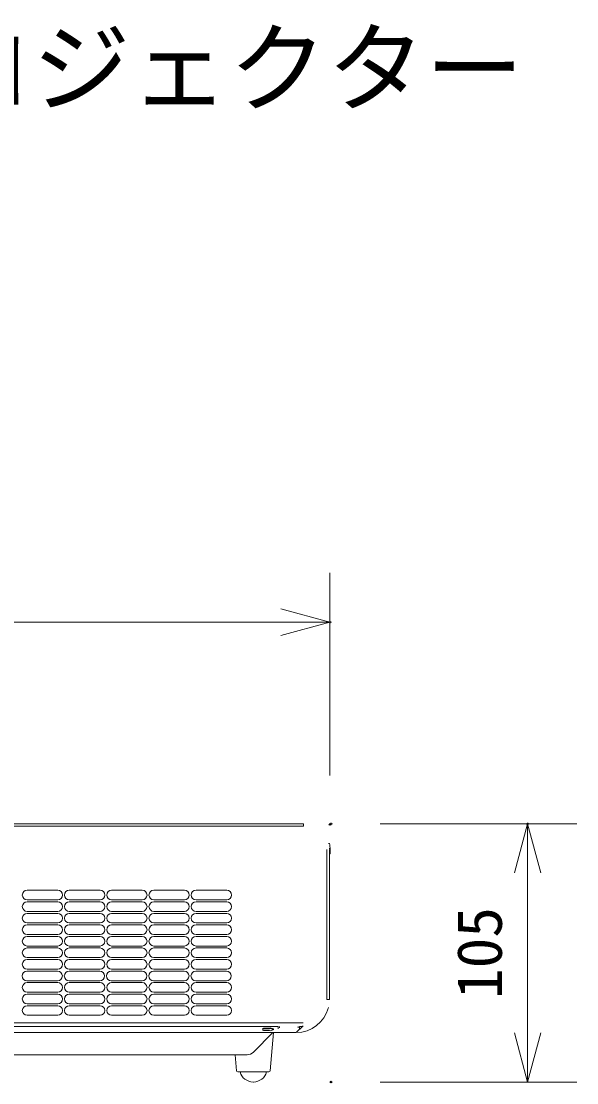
# Model space of a CAD drawing. Units: millimetres, scale not verified. Extents: x -63 to 62, y -56 to 57.
# Drawn here: x -19.98 to 2.63, y 13.61 to 56.78 of the extents above; entities that cross this region are included whole.
import ezdxf
from ezdxf.enums import TextEntityAlignment as Align

# ---------------------------------------------------------------- set-up
doc = ezdxf.new("R2010")
doc.units = ezdxf.units.MM
doc.header["$LTSCALE"] = 0.125
doc.header["$PDMODE"] = 32
doc.header["$PDSIZE"] = 0.0625
for name, color, linetype, lineweight in [('0-0_0', 7, 'Continuous', 9), ('0-3_GAIKEI', 1, 'Continuous', 18), ('0-6_SUNPO', 7, 'Continuous', 9)]:
    doc.layers.add(name, color=color, linetype=linetype, lineweight=lineweight)
doc.layers.add('0-2_MOJI1', color=7, linetype='Continuous')
doc.layers.add('0-5_DEFPOINTS', color=7, linetype='Continuous')
doc.styles.add('ＭＳ ゴシック', font='')
doc.styles.get('ＭＳ ゴシック').set_extended_font_data('MS Gothic')

# ---------------------------------------------------------------- blocks, each defined once
blk = doc.blocks.new('_OPEN30')
at = {"layer": '0-0_0'}
blk.add_line((0, 0), (-1, 0), dxfattribs=at)
blk.add_lwpolyline([(-1, 0.26795), (0, 0), (-1, -0.26795)], dxfattribs=at)
blk = doc.blocks.new('D6')
at = {"layer": '0-5_DEFPOINTS'}
for p in [(-8.4743, 33.5348), (-43.3743, 25.3038), (-8.4743, 25.3038)]:
    blk.add_point(p, dxfattribs=at)
at = {"layer": '0-6_SUNPO'}
for p, q in [((-43.3743, 27.3038), (-43.3743, 35.5348)), ((-8.4743, 27.3038), (-8.4743, 35.5348)), ((-41.3743, 33.5348), (-10.4743, 33.5348))]:
    blk.add_line(p, q, dxfattribs=at)
at = {"layer": '0-6_SUNPO', "xscale": 2, "yscale": 2, "rotation": 180}
blk.add_blockref('_OPEN30', (-43.3743, 33.5348), dxfattribs=at)
at = {"layer": '0-6_SUNPO', "xscale": 2, "yscale": 2}
blk.add_blockref('_OPEN30', (-8.4743, 33.5348), dxfattribs=at)
at = {"layer": '0-6_SUNPO', "style": 'ＭＳ ゴシック'}
blk.add_text('349', height=1.833, dxfattribs=at).set_placement((-27.7993, 34.0348), align=Align.BOTTOM_LEFT)
blk = doc.blocks.new('D5')
at = {"layer": '0-5_DEFPOINTS'}
for p in [(-8.431, 25.3341), (-0.431, 25.3341), (-8.431, 14.8341)]:
    blk.add_point(p, dxfattribs=at)
at = {"layer": '0-6_SUNPO'}
for p, q in [((-6.431, 25.3341), (1.569, 25.3341)), ((-0.431, 16.8341), (-0.431, 23.3341)), ((-6.431, 14.8341), (1.569, 14.8341))]:
    blk.add_line(p, q, dxfattribs=at)
at = {"layer": '0-6_SUNPO', "xscale": 2, "yscale": 2}
for p, rotation in [((-0.431, 25.3341), 90), ((-0.431, 14.8341), 270)]:
    blk.add_blockref('_OPEN30', p, dxfattribs=dict(at, rotation=rotation))
at = {"layer": '0-6_SUNPO', "style": 'ＭＳ ゴシック'}
blk.add_text('105', height=1.833, rotation=90, dxfattribs=at).set_placement((-0.931, 18.2091), align=Align.BOTTOM_LEFT)

msp = doc.modelspace()

# ---------------------------------------------------------------- linework, layer by layer
at = {"layer": '0-3_GAIKEI', "color": 7}
for p, q in [((-41.2562, 24.1413), (-8.4874, 24.1413)), ((-7.4384, 23.0923), (-7.4384, 16.9981)), ((-22.9467, 15.6494), (-8.7871, 15.6494)), ((-9.7362, 15.6494), (-10.533, 14.8527)), ((-9.7162, 15.6494), (-9.8521, 14.0965)), ((-10.7802, 14.7502), (-21.7635, 14.7502)), ((-11.276, 14.7502), (-11.2188, 14.0965)), ((-9.9019, 14.0509), (-11.1691, 14.0509)), ((-10.5255, 13.6413), (-10.5455, 13.6413))]:
    msp.add_line(p, q, dxfattribs=at)
at = {"layer": '0-3_GAIKEI'}
for p, q in [((-41.2562, 24.0414), (-8.4874, 24.0414)), ((-8.4874, 24.0414), (-8.4874, 24.1413)), ((-7.4377, 23.3433), (-7.4803, 23.3471)), ((-7.4361, 23.3361), (-7.4781, 23.3382)), ((-7.5383, 23.0923), (-7.5383, 16.9981)), ((-7.4095, 23.1417), (-7.4436, 23.1433)), ((-7.4088, 23.1228), (-7.4412, 23.1212)), ((-7.4384, 23.0923), (-7.4084, 23.0938)), ((-7.4084, 22.9278), (-7.4384, 22.9264)), ((-7.4084, 22.9201), (-7.4384, 22.9175)), ((-7.4084, 22.9201), (-7.4084, 23.0938)), ((-18.4929, 21.4395), (-19.7417, 21.4395)), ((-16.7745, 21.4395), (-18.0233, 21.4395)), ((-15.0562, 21.4395), (-16.305, 21.4395)), ((-13.3378, 21.4395), (-14.5866, 21.4395)), ((-11.6194, 21.4395), (-12.8682, 21.4395)), ((-19.7417, 21.0487), (-18.4929, 21.0487)), ((-18.4929, 20.9699), (-19.7417, 20.9699)), ((-18.0233, 21.0487), (-16.7745, 21.0487)), ((-16.7745, 20.9699), (-18.0233, 20.9699)), ((-16.305, 21.0487), (-15.0562, 21.0487)), ((-15.0562, 20.9699), (-16.305, 20.9699)), ((-14.5866, 21.0487), (-13.3378, 21.0487)), ((-13.3378, 20.9699), (-14.5866, 20.9699)), ((-12.8682, 21.0487), (-11.6194, 21.0487)), ((-11.6194, 20.9699), (-12.8682, 20.9699)), ((-19.7417, 20.5791), (-18.4929, 20.5791)), ((-18.4929, 20.5004), (-19.7417, 20.5004)), ((-18.0233, 20.5791), (-16.7745, 20.5791)), ((-16.7745, 20.5004), (-18.0233, 20.5004)), ((-16.305, 20.5791), (-15.0562, 20.5791)), ((-15.0562, 20.5004), (-16.305, 20.5004)), ((-14.5866, 20.5791), (-13.3378, 20.5791)), ((-13.3378, 20.5004), (-14.5866, 20.5004)), ((-12.8682, 20.5791), (-11.6194, 20.5791)), ((-11.6194, 20.5004), (-12.8682, 20.5004)), ((-19.7417, 20.1095), (-18.4929, 20.1095)), ((-18.4929, 20.0308), (-19.7417, 20.0308)), ((-18.0233, 20.1095), (-16.7745, 20.1095)), ((-16.7745, 20.0308), (-18.0233, 20.0308)), ((-16.305, 20.1095), (-15.0562, 20.1095)), ((-15.0562, 20.0308), (-16.305, 20.0308)), ((-14.5866, 20.1095), (-13.3378, 20.1095)), ((-13.3378, 20.0308), (-14.5866, 20.0308)), ((-12.8682, 20.1095), (-11.6194, 20.1095)), ((-11.6194, 20.0308), (-12.8682, 20.0308)), ((-19.7417, 19.64), (-18.4929, 19.64)), ((-18.4929, 19.5613), (-19.7417, 19.5613)), ((-18.0233, 19.64), (-16.7745, 19.64)), ((-16.7745, 19.5613), (-18.0233, 19.5613)), ((-16.305, 19.64), (-15.0562, 19.64)), ((-15.0562, 19.5613), (-16.305, 19.5613)), ((-14.5866, 19.64), (-13.3378, 19.64)), ((-13.3378, 19.5613), (-14.5866, 19.5613)), ((-12.8682, 19.64), (-11.6194, 19.64)), ((-11.6194, 19.5613), (-12.8682, 19.5613)), ((-19.7417, 19.1704), (-18.4929, 19.1704)), ((-18.4929, 19.0917), (-19.7417, 19.0917)), ((-18.0233, 19.1704), (-16.7745, 19.1704)), ((-16.7745, 19.0917), (-18.0233, 19.0917)), ((-16.305, 19.1704), (-15.0562, 19.1704)), ((-15.0562, 19.0917), (-16.305, 19.0917)), ((-14.5866, 19.1704), (-13.3378, 19.1704)), ((-13.3378, 19.0917), (-14.5866, 19.0917)), ((-12.8682, 19.1704), (-11.6194, 19.1704)), ((-11.6194, 19.0917), (-12.8682, 19.0917)), ((-19.7417, 18.7009), (-18.4929, 18.7009)), ((-18.4929, 18.6222), (-19.7417, 18.6222)), ((-18.0233, 18.7009), (-16.7745, 18.7009)), ((-16.7745, 18.6222), (-18.0233, 18.6222)), ((-16.305, 18.7009), (-15.0562, 18.7009)), ((-15.0562, 18.6222), (-16.305, 18.6222)), ((-14.5866, 18.7009), (-13.3378, 18.7009)), ((-13.3378, 18.6222), (-14.5866, 18.6222)), ((-12.8682, 18.7009), (-11.6194, 18.7009)), ((-11.6194, 18.6222), (-12.8682, 18.6222)), ((-18.5023, 18.1488), (-19.7511, 18.1488)), ((-19.7417, 18.2313), (-18.4929, 18.2313)), ((-16.7839, 18.1488), (-18.0328, 18.1488)), ((-18.0233, 18.2313), (-16.7745, 18.2313)), ((-15.0656, 18.1488), (-16.3144, 18.1488)), ((-16.305, 18.2313), (-15.0562, 18.2313)), ((-13.3472, 18.1488), (-14.596, 18.1488)), ((-14.5866, 18.2313), (-13.3378, 18.2313)), ((-11.6289, 18.1488), (-12.8777, 18.1488)), ((-12.8682, 18.2313), (-11.6194, 18.2313)), ((-19.7511, 17.7579), (-18.5023, 17.7579)), ((-18.0328, 17.7579), (-16.7839, 17.7579)), ((-16.3144, 17.7579), (-15.0656, 17.7579)), ((-14.596, 17.7579), (-13.3472, 17.7579)), ((-12.8777, 17.7579), (-11.6289, 17.7579)), ((-18.4929, 17.6831), (-19.7417, 17.6831)), ((-19.7417, 17.2922), (-18.4929, 17.2922)), ((-16.7745, 17.6831), (-18.0233, 17.6831)), ((-18.0233, 17.2922), (-16.7745, 17.2922)), ((-15.0562, 17.6831), (-16.305, 17.6831)), ((-16.305, 17.2922), (-15.0562, 17.2922)), ((-13.3378, 17.6831), (-14.5866, 17.6831)), ((-14.5866, 17.2922), (-13.3378, 17.2922)), ((-11.6194, 17.6831), (-12.8682, 17.6831)), ((-12.8682, 17.2922), (-11.6194, 17.2922)), ((-18.4929, 17.2135), (-19.7417, 17.2135)), ((-16.7745, 17.2135), (-18.0233, 17.2135)), ((-15.0562, 17.2135), (-16.305, 17.2135)), ((-13.3378, 17.2135), (-14.5866, 17.2135)), ((-11.6194, 17.2135), (-12.8682, 17.2135)), ((-7.5383, 16.9981), (-7.4384, 16.9981)), ((-19.7417, 16.8227), (-18.4929, 16.8227)), ((-18.4929, 16.744), (-19.7417, 16.744)), ((-18.0233, 16.8227), (-16.7745, 16.8227)), ((-16.7745, 16.744), (-18.0233, 16.744)), ((-16.305, 16.8227), (-15.0562, 16.8227)), ((-15.0562, 16.744), (-16.305, 16.744)), ((-14.5866, 16.8227), (-13.3378, 16.8227)), ((-13.3378, 16.744), (-14.5866, 16.744)), ((-12.8682, 16.8227), (-11.6194, 16.8227)), ((-11.6194, 16.744), (-12.8682, 16.744)), ((-41.2312, 16.049), (-8.5124, 16.049)), ((-19.7417, 16.3531), (-18.4929, 16.3531)), ((-18.0233, 16.3531), (-16.7745, 16.3531)), ((-16.305, 16.3531), (-15.0562, 16.3531)), ((-14.5866, 16.3531), (-13.3378, 16.3531)), ((-12.8682, 16.3531), (-11.6194, 16.3531)), ((-7.5934, 16.3703), (-7.5935, 16.3702)), ((-41.2043, 15.8972), (-9.5183, 15.8972)), ((-10.1431, 15.7958), (-10.1458, 15.8267)), ((-10.1458, 15.8267), (-10.1458, 15.7718)), ((-10.1431, 15.7409), (-10.1458, 15.7718)), ((-10.1431, 15.7958), (-10.1431, 15.7409)), ((-9.8861, 15.8317), (-10.1259, 15.8317)), ((-10.1259, 15.8001), (-10.1259, 15.8317)), ((-9.8834, 15.8001), (-10.1259, 15.8001)), ((-10.1259, 15.7365), (-9.8834, 15.7365)), ((-9.8834, 15.8171), (-9.8861, 15.848)), ((-9.8861, 15.848), (-9.8861, 15.8317)), ((-9.8834, 15.8001), (-9.8861, 15.8317)), ((-9.8834, 15.8171), (-9.8834, 15.8001)), ((-9.8834, 15.7365), (-9.8834, 15.7197)), ((-9.8518, 15.8195), (-9.8495, 15.8507)), ((-9.7219, 15.7707), (-9.8518, 15.8195)), ((-9.8517, 15.7173), (-9.7218, 15.766)), ((-9.7196, 15.802), (-9.8495, 15.8507)), ((-9.7219, 15.7707), (-9.7196, 15.802)), ((-9.7189, 15.7683), (-9.7163, 15.7991)), ((-9.5191, 15.8023), (-9.5183, 15.8972)), ((-9.4692, 15.8503), (-9.4687, 15.9047)), ((-8.5393, 15.8972), (-8.7722, 15.6643)), ((-8.705, 15.9047), (-8.7045, 15.8503)), ((-8.6554, 15.8972), (-8.5393, 15.8972)), ((-8.6554, 15.8972), (-8.6546, 15.8023)), ((-8.5124, 15.9241), (-8.5318, 15.9047))]:
    msp.add_line(p, q, dxfattribs=at)
for centre, radius, start, end in [((-8.4874, 23.0936), 1.079, 0, 13.38216), ((-19.7417, 21.2441), 0.1954, 90, 270), ((-18.4929, 21.2441), 0.1954, 270, 90), ((-18.0233, 21.2441), 0.1954, 90, 270), ((-16.7745, 21.2441), 0.1954, 270, 90), ((-16.305, 21.2441), 0.1954, 90, 270), ((-15.0562, 21.2441), 0.1954, 270, 90), ((-14.5866, 21.2441), 0.1954, 90, 270), ((-13.3378, 21.2441), 0.1954, 270, 90), ((-12.8682, 21.2441), 0.1954, 90, 270), ((-11.6194, 21.2441), 0.1954, 270, 90), ((-19.7417, 20.7745), 0.1954, 90, 270), ((-18.4929, 20.7745), 0.1954, 270, 90), ((-18.0233, 20.7745), 0.1954, 90, 270), ((-16.7745, 20.7745), 0.1954, 270, 90), ((-16.305, 20.7745), 0.1954, 90, 270), ((-15.0562, 20.7745), 0.1954, 270, 90), ((-14.5866, 20.7745), 0.1954, 90, 270), ((-13.3378, 20.7745), 0.1954, 270, 90), ((-12.8682, 20.7745), 0.1954, 90, 270), ((-11.6194, 20.7745), 0.1954, 270, 90), ((-19.7417, 20.305), 0.1954, 90, 270), ((-18.4929, 20.305), 0.1954, 270, 90), ((-18.0233, 20.305), 0.1954, 90, 270), ((-16.7745, 20.305), 0.1954, 270, 90), ((-16.305, 20.305), 0.1954, 90, 270), ((-15.0562, 20.305), 0.1954, 270, 90), ((-14.5866, 20.305), 0.1954, 90, 270), ((-13.3378, 20.305), 0.1954, 270, 90), ((-12.8682, 20.305), 0.1954, 90, 270), ((-11.6194, 20.305), 0.1954, 270, 90), ((-19.7417, 19.8354), 0.1954, 90, 270), ((-18.4929, 19.8354), 0.1954, 270, 90), ((-18.0233, 19.8354), 0.1954, 90, 270), ((-16.7745, 19.8354), 0.1954, 270, 90), ((-16.305, 19.8354), 0.1954, 90, 270), ((-15.0562, 19.8354), 0.1954, 270, 90), ((-14.5866, 19.8354), 0.1954, 90, 270), ((-13.3378, 19.8354), 0.1954, 270, 90), ((-12.8682, 19.8354), 0.1954, 90, 270), ((-11.6194, 19.8354), 0.1954, 270, 90), ((-19.7417, 19.3659), 0.1954, 90, 270), ((-18.4929, 19.3659), 0.1954, 270, 90), ((-18.0233, 19.3659), 0.1954, 90, 270), ((-16.7745, 19.3659), 0.1954, 270, 90), ((-16.305, 19.3659), 0.1954, 90, 270), ((-15.0562, 19.3659), 0.1954, 270, 90), ((-14.5866, 19.3659), 0.1954, 90, 270), ((-13.3378, 19.3659), 0.1954, 270, 90), ((-12.8682, 19.3659), 0.1954, 90, 270), ((-11.6194, 19.3659), 0.1954, 270, 90), ((-19.7417, 18.8963), 0.1954, 90, 270), ((-18.4929, 18.8963), 0.1954, 270, 90), ((-18.0233, 18.8963), 0.1954, 90, 270), ((-16.7745, 18.8963), 0.1954, 270, 90), ((-16.305, 18.8963), 0.1954, 90, 270), ((-15.0562, 18.8963), 0.1954, 270, 90), ((-14.5866, 18.8963), 0.1954, 90, 270), ((-13.3378, 18.8963), 0.1954, 270, 90), ((-12.8682, 18.8963), 0.1954, 90, 270), ((-11.6194, 18.8963), 0.1954, 270, 90), ((-19.7417, 18.4267), 0.1954, 90, 270), ((-18.4929, 18.4267), 0.1954, 270, 90), ((-18.0233, 18.4267), 0.1954, 90, 270), ((-16.7745, 18.4267), 0.1954, 270, 90), ((-16.305, 18.4267), 0.1954, 90, 270), ((-15.0562, 18.4267), 0.1954, 270, 90), ((-14.5866, 18.4267), 0.1954, 90, 270), ((-13.3378, 18.4267), 0.1954, 270, 90), ((-12.8682, 18.4267), 0.1954, 90, 270), ((-11.6194, 18.4267), 0.1954, 270, 90), ((-19.7511, 17.9534), 0.1954, 90, 270), ((-18.5023, 17.9534), 0.1954, 270, 90), ((-18.0328, 17.9534), 0.1954, 90, 270), ((-16.7839, 17.9534), 0.1954, 270, 90), ((-16.3144, 17.9534), 0.1954, 90, 270), ((-15.0656, 17.9534), 0.1954, 270, 90), ((-14.596, 17.9534), 0.1954, 90, 270), ((-13.3472, 17.9534), 0.1954, 270, 90), ((-12.8777, 17.9534), 0.1954, 90, 270), ((-11.6289, 17.9534), 0.1954, 270, 90), ((-19.7417, 17.4876), 0.1954, 90, 270), ((-18.4929, 17.4876), 0.1954, 270, 90), ((-18.0233, 17.4876), 0.1954, 90, 270), ((-16.7745, 17.4876), 0.1954, 270, 90), ((-16.305, 17.4876), 0.1954, 90, 270), ((-15.0562, 17.4876), 0.1954, 270, 90), ((-14.5866, 17.4876), 0.1954, 90, 270), ((-13.3378, 17.4876), 0.1954, 270, 90), ((-12.8682, 17.4876), 0.1954, 90, 270), ((-11.6194, 17.4876), 0.1954, 270, 90), ((-19.7417, 17.0181), 0.1954, 90, 270), ((-18.4929, 17.0181), 0.1954, 270, 90), ((-18.0233, 17.0181), 0.1954, 90, 270), ((-16.7745, 17.0181), 0.1954, 270, 90), ((-16.305, 17.0181), 0.1954, 90, 270), ((-15.0562, 17.0181), 0.1954, 270, 90), ((-14.5866, 17.0181), 0.1954, 90, 270), ((-13.3378, 17.0181), 0.1954, 270, 90), ((-12.8682, 17.0181), 0.1954, 90, 270), ((-11.6194, 17.0181), 0.1954, 270, 90), ((-19.7417, 16.5485), 0.1954, 90, 270), ((-18.4929, 16.5485), 0.1954, 270, 90), ((-18.0233, 16.5485), 0.1954, 90, 270), ((-16.7745, 16.5485), 0.1954, 270, 90), ((-16.305, 16.5485), 0.1954, 90, 270), ((-15.0562, 16.5485), 0.1954, 270, 90), ((-14.5866, 16.5485), 0.1954, 90, 270), ((-13.3378, 16.5485), 0.1954, 270, 90), ((-12.8682, 16.5485), 0.1954, 90, 270), ((-11.6194, 16.5485), 0.1954, 270, 90)]:
    msp.add_arc(centre, radius, start, end, dxfattribs=at)
at = {"layer": '0-3_GAIKEI', "color": 7}
for centre, radius, start, end in [((-8.7871, 16.9981), 1.3487, 269.99999, 345.81301), ((-10.7802, 15.0999), 0.3497, 270, 315), ((-11.1691, 14.1009), 0.05, 185, 270), ((-10.5355, 14.2008), 0.5596, 195.59415, 268.97697), ((-10.5355, 14.2008), 0.5596, 271.02303, 344.40585), ((-9.9019, 14.1009), 0.05, 270, 355)]:
    msp.add_arc(centre, radius, start, end, dxfattribs=at)

# ---------------------------------------------------------------- block references
at = {"layer": '0-6_SUNPO'}
for name in ['D6', 'D5']:
    msp.add_blockref(name, (1.0591, -1.1928), dxfattribs=at)

# ---------------------------------------------------------------- texts
at = {"layer": '0-2_MOJI1', "style": 'ＭＳ ゴシック'}
msp.add_text('液晶プロジェクター', height=2.933, dxfattribs=at).set_placement((-35.5397, 52.5367), align=Align.BOTTOM_LEFT)

doc.saveas('drawing.dxf')
